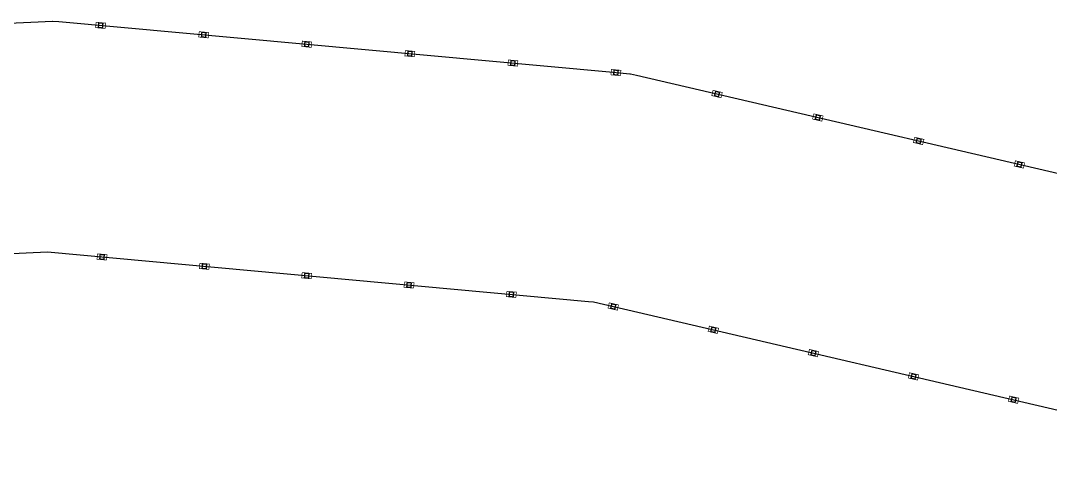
# Model space of a CAD drawing. Extents: x 15372 to 116961, y 24572 to 128109.
# Drawn here: x 59524 to 74722, y 84709 to 91433 of the extents above; entities that cross this region are included whole.
import ezdxf

# ---------------------------------------------------------------- set-up
doc = ezdxf.new("R2010")
doc.units = 0
doc.header["$LTSCALE"] = 1000
doc.header["$MEASUREMENT"] = 0
doc.layers.add('栏杆基座', color=214, linetype='Continuous')
doc.layers.add('连接端梁', color=130, linetype='Continuous')

# ---------------------------------------------------------------- blocks, each defined once
blk = doc.blocks.new('栏杆立柱底座')
at = {"layer": '栏杆基座', "color": 6}
for points, const_width in [([(-48, 65), (-31, -74), (48, -65), (31, 74)], 10), ([(-38, 26), (-31, -34), (38, -26), (31, 34)], 20)]:
    blk.add_lwpolyline(points, close=True, dxfattribs=dict(at, const_width=const_width))
blk = doc.blocks.new('*U677')
at = {"color": 0, "rotation": 263.0813751958696}
blk.add_blockref('栏杆立柱底座', (0, 0), dxfattribs=at)
blk = doc.blocks.new('*U678')
at = {"color": 0, "linetype": 'ByBlock', "lineweight": -2, "transparency": 16777216}
for p, rotation in [((-35599, 42812), 354.7752517630668), ((-34078, 42673), 354.7752517630668), ((-32557, 42534), 354.7752517630668), ((-31036, 42395), 354.7752517630668), ((-29515, 42256), 354.7752517630668), ((-27994, 42116), 354.7759998897241), ((-26502, 41799), 346.8978819011303), ((-25014, 41453), 346.8978819011303), ((-23526, 41107), 346.8978819011303), ((-22039, 40760), 346.8978819011303)]:
    blk.add_blockref('*U677', p, dxfattribs=dict(at, rotation=rotation))

msp = doc.modelspace()

# ---------------------------------------------------------------- linework, layer by layer
at = {"layer": '连接端梁', "color": 0}
for points in [[(51538.12, 91035.21), (59992.12, 91427.11), (60001.57, 91426.95), (60088.72, 91418.98), (68214.81, 90675.91), (68516.64, 90648.31), (68525.82, 90646.18), (68611.19, 90626.97), (76558.76, 88777.21), (76853.96, 88708.5), (76862.99, 88705.73), (84563.71, 85752.75), (84846.7, 85644.23), (84854.97, 85639.68), (92183.2, 81600.85), (92318.19, 81526.45), (92322.71, 81517.93), (91767.64, 75423.45), (91760.22, 75342.05), (91755.88, 75338.43)], [(31389.09, 77124.17), (30918.76, 81000.22), (36200.95, 83609.77), (43811.8, 86142.99), (43882.14, 86166.4), (51764.78, 87631.89), (51837.67, 87645.44), (59920.81, 88020.15), (67905.2, 87290.04), (67978.65, 87283.32), (75788.03, 85465.72), (75859.81, 85449.01), (83346.36, 82578.16), (83410.69, 82553.49), (88735.66, 79618.72), (88388.85, 75810.78)]]:
    msp.add_lwpolyline(points, dxfattribs=at)

# ---------------------------------------------------------------- block references
msp.add_blockref('*U678', (96303.97, 48550.71))
at = {"color": 0}
for p, rotation in [((60725.21, 87946.59), 257.8566269589375), ((62235.56, 87808.48), 257.8566269589375), ((63745.91, 87670.37), 257.8566269589375), ((65256.27, 87532.26), 257.8566269589375), ((66766.62, 87394.15), 257.8566269589375), ((68270.42, 87215.41), 249.9792570969941), ((69747.59, 86871.61), 249.9792570969941), ((71224.76, 86527.8), 249.9792570969941), ((72701.93, 86183.99), 249.9792570969941), ((74179.1, 85840.19), 249.9792570969941)]:
    msp.add_blockref('栏杆立柱底座', p, dxfattribs=dict(at, rotation=rotation))

doc.saveas('drawing.dxf')
